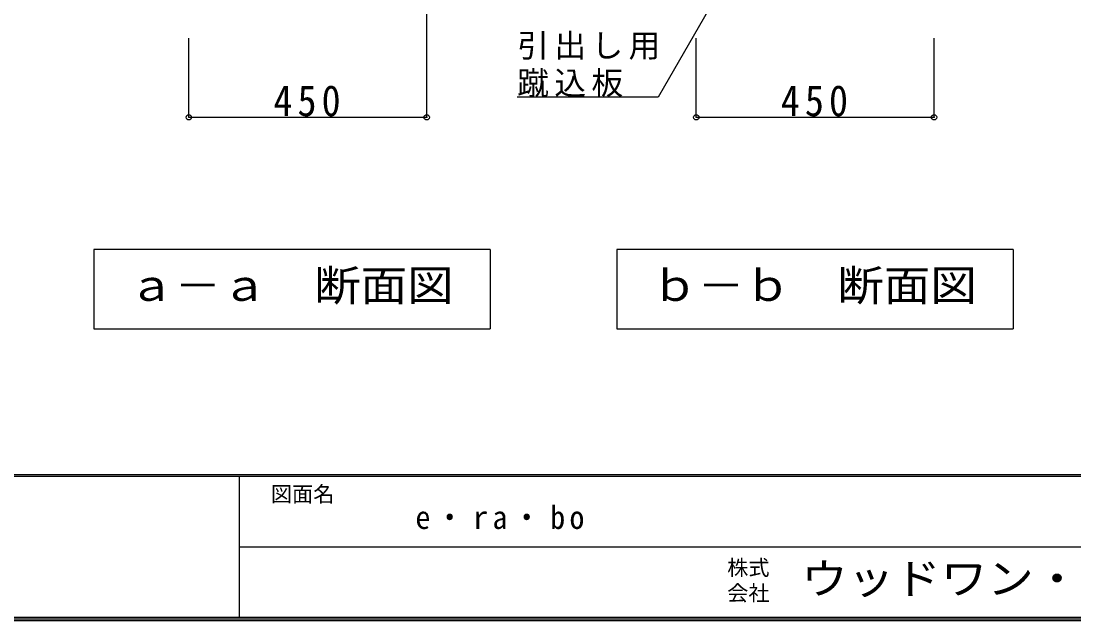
# Model space of a CAD drawing. Units: millimetres at full size, sheet at 1:20; details may follow other scales. Extents: x -8005 to 8005, y -2932 to 2722.
# Drawn here: x 3692 to 5684, y -2864 to -1729 of the extents above; entities that cross this region are included whole.
import ezdxf
from ezdxf.enums import TextEntityAlignment as Align

# ---------------------------------------------------------------- set-up
doc = ezdxf.new("R2010")
doc.units = ezdxf.units.MM
doc.header["$LTSCALE"] = 20
doc.header["$PDMODE"] = 32
doc.header["$PDSIZE"] = 10
doc.linetypes.add('CHAIN1', pattern=[8, 5, -1, 1, -1])
for name, color, linetype in [('0-A_文字', 7, 'Continuous'), ('0-B_寸法', 7, 'Continuous'), ('F-1_枠', 6, 'Continuous'), ('F-A_文字', 7, 'Continuous')]:
    doc.layers.add(name, color=color, linetype=linetype)
doc.styles.add('ＭＳ ゴシック', font='')
doc.styles.get('ＭＳ ゴシック').set_extended_font_data('MS Gothic')

msp = doc.modelspace()

# ---------------------------------------------------------------- linework, layer by layer
at = {"layer": '0-A_文字'}
for p, q in [((5004.46, -1687.54), (4897.38, -1873.01)), ((4897.38, -1873.01), (4631.09, -1873.01)), ((4579.71, -2161.27), (4579.71, -2311.27)), ((5569.63, -2161.27), (5569.63, -2311.27)), ((3829.71, -2311.27), (4579.71, -2311.27)), ((4819.63, -2311.27), (5569.63, -2311.27))]:
    msp.add_line(p, q, dxfattribs=at)
at = {"layer": '0-A_文字', "linetype": 'CHAIN1'}
msp.add_line((4459.71, -1811.27), (4459.71, -1711.27), dxfattribs=at)
at = {"layer": '0-A_文字'}
for points in [[(4579.71, -2161.27), (3829.71, -2161.27), (3829.71, -2311.27)], [(5569.63, -2161.27), (4819.63, -2161.27), (4819.63, -2311.27)]]:
    msp.add_lwpolyline(points, dxfattribs=at)
at = {"layer": '0-B_寸法', "color": 4}
for p, q in [((4009.71, -1911.27), (4009.71, -1761.27)), ((4459.71, -1911.27), (4459.71, -1761.27)), ((4969.71, -1911.27), (4969.71, -1761.27)), ((5419.71, -1911.27), (5419.71, -1761.27)), ((4009.71, -1911.27), (4459.71, -1911.27)), ((4969.71, -1911.27), (5419.71, -1911.27))]:
    msp.add_line(p, q, dxfattribs=at)
at = {"layer": '0-B_寸法'}
for p in [(4009.71, -1911.27), (4459.71, -1911.27), (4969.71, -1911.27), (5419.71, -1911.27)]:
    msp.add_point(p, dxfattribs=at)
at = {"layer": 'F-1_枠'}
for p, q in [((8005, -2587.71), (205, -2587.71)), ((8005, -2591.04), (205, -2591.04)), ((4105, -2591.04), (4105, -2857.71)), ((4105, -2724.37), (7998.33, -2724.38)), ((8005, -2857.71), (205, -2857.71)), ((8005, -2861.04), (205, -2861.04)), ((8005, -2864.37), (205, -2864.37))]:
    msp.add_line(p, q, dxfattribs=at)

# ---------------------------------------------------------------- texts
at = {"layer": '0-A_文字', "style": 'ＭＳ ゴシック', "width": 1.1}
for s, p in [('ａ－ａ\u3000断面図', (3894.71, -2276.27)), ('ｂ－ｂ\u3000断面図', (4884.63, -2276.27))]:
    msp.add_text(s, height=58.65, dxfattribs=at).set_placement(p, align=Align.BOTTOM_LEFT)
at = {"layer": '0-A_文字', "char_height": 43.99, "attachment_point": 7, "style": 'ＭＳ ゴシック'}
for s, insert in [('\\T1.17;引出し用', (4631.09, -1802.53)), ('\\T1.17;蹴込板', (4631.09, -1873.01))]:
    msp.add_mtext(s, dxfattribs=dict(at, insert=insert))
at = {"layer": '0-B_寸法', "char_height": 58.65, "attachment_point": 7, "style": 'ＭＳ ゴシック'}
for insert in [(4169.71, -1910.06), (5129.71, -1910.06)]:
    msp.add_mtext('\\T1.27;\\W0.9;450', dxfattribs=dict(at, insert=insert))
at = {"layer": 'F-A_文字', "style": 'ＭＳ ゴシック'}
for s, p in [('図面名', (4165, -2647.71)), ('株式', (5028.33, -2787.04)), ('会社', (5028.33, -2835.04))]:
    msp.add_text(s, height=29.33, dxfattribs=at).set_placement(p, align=Align.BOTTOM_LEFT)
at = {"layer": 'F-A_文字', "style": 'ＭＳ ゴシック', "width": 1.1}
msp.add_text('ウッドワン・・・', height=58.65, dxfattribs=at).set_placement((5168.33, -2831.04), align=Align.BOTTOM_LEFT)
at = {"layer": 'F-A_文字', "insert": (4438.33, -2691.04), "char_height": 43.99, "attachment_point": 7, "style": 'ＭＳ ゴシック'}
msp.add_mtext('\\T1.28;\\W0.95;e・ra・bo', dxfattribs=at)

doc.saveas('drawing.dxf')
